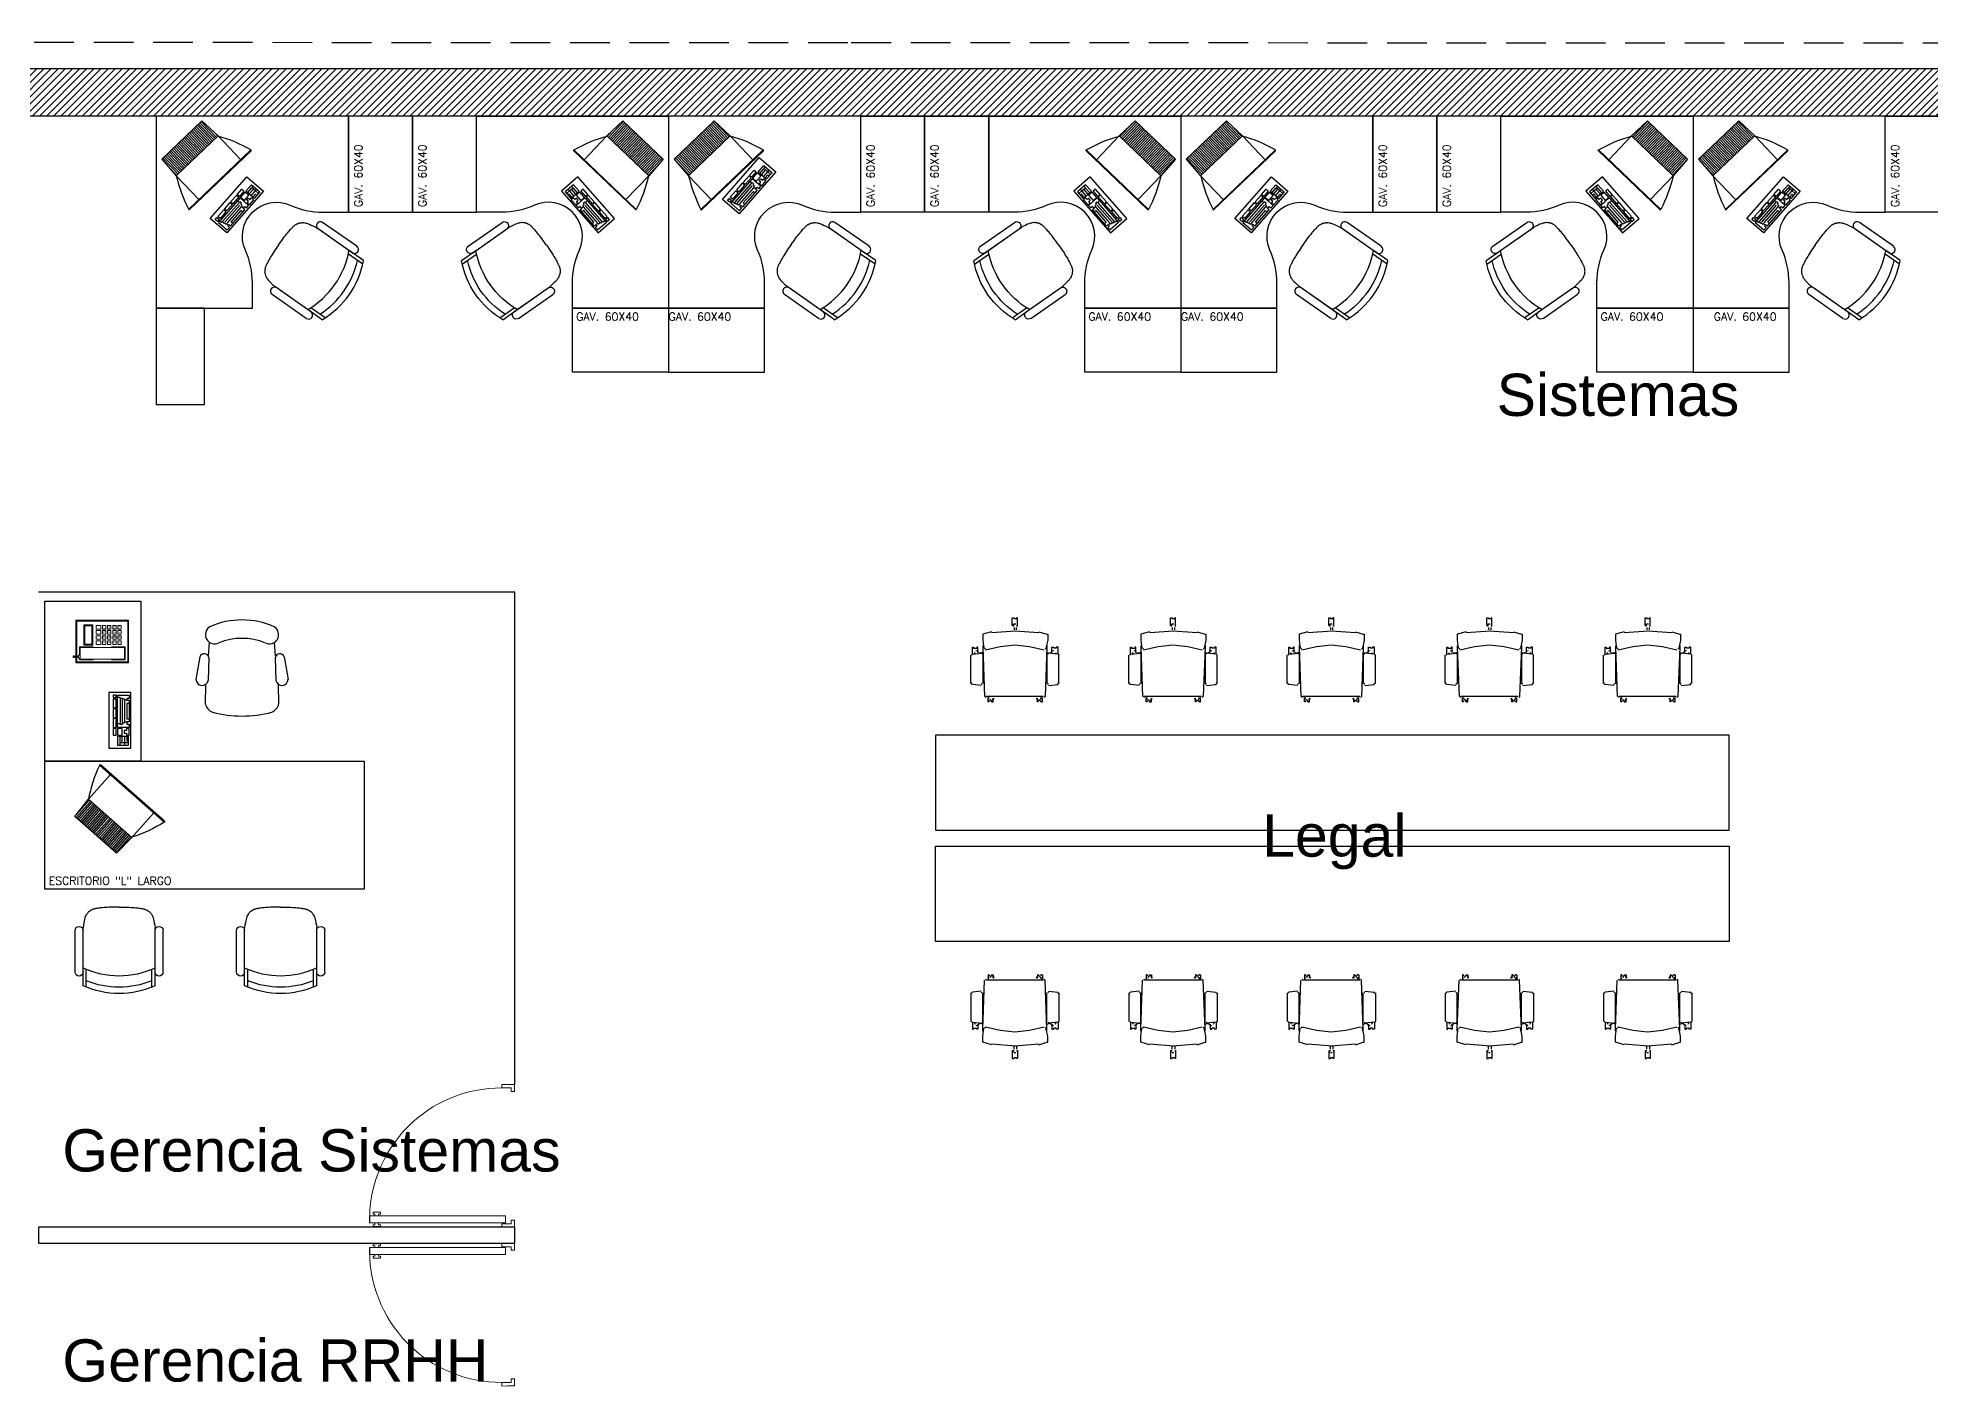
# Model space of a CAD drawing. Header units: millimetres. Extents: x -101 to 3415, y -52 to 1366.
# Drawn here: x 13.01 to 24.93, y 121.72 to 130.2 of the extents above; entities that cross this region are included whole.
import ezdxf

# ---------------------------------------------------------------- set-up
doc = ezdxf.new("R2010")
doc.units = ezdxf.units.MM
doc.linetypes.add('XR LINDERO N$0$A-100a LALA IRAPUATO nave equipo$0$HIDDEN', pattern=[0.375, 0.25, -0.125])
for name, color, linetype in [('00_ARQ', 8, 'Continuous'), ('ARQ', 8, 'Continuous'), ('ARQ_MOBILIARIO', 8, 'Continuous')]:
    doc.layers.add(name, color=color, linetype=linetype)
doc.styles.add('ROMANS', font='romans.shx')
doc.styles.add('TÍTULO', font='arial.ttf', dxfattribs={"height": 0.19})

# ---------------------------------------------------------------- blocks, each defined once
blk = doc.blocks.new('A$C435F5787')
at = {"linetype": 'ByBlock'}
for p, q in [((0, 0), (0, 0.483)), ((0, 0.483), (0.19, 0.483)), ((0.038, 0.371), (0.063, 0.371)), ((0.038, 0.311), (0.038, 0.371)), ((0.063, 0.371), (0.063, 0.311)), ((0.076, 0.381), (0.076, 0.457)), ((0.076, 0.457), (0.171, 0.457)), ((0.171, 0.381), (0.076, 0.381)), ((0.076, 0.311), (0.076, 0.371)), ((0.076, 0.371), (0.117, 0.371)), ((0.095, 0.438), (0.095, 0.454)), ((0.137, 0.438), (0.095, 0.438)), ((0.095, 0.381), (0.095, 0.435)), ((0.114, 0.384), (0.114, 0.435)), ((0.117, 0.371), (0.117, 0.311)), ((0.133, 0.33), (0.133, 0.352)), ((0.133, 0.352), (0.152, 0.352)), ((0.152, 0.33), (0.133, 0.33)), ((0.137, 0.438), (0.137, 0.454)), ((0.171, 0.438), (0.137, 0.438)), ((0.137, 0.381), (0.137, 0.435)), ((0.152, 0.352), (0.152, 0.371)), ((0.152, 0.371), (0.175, 0.371)), ((0.152, 0.311), (0.152, 0.33)), ((0.156, 0.384), (0.156, 0.419)), ((0.156, 0.419), (0.171, 0.419)), ((0.171, 0.457), (0.171, 0.381)), ((0.175, 0.371), (0.175, 0.311)), ((0.19, 0.483), (0.19, 0)), ((0.063, 0.311), (0.038, 0.311)), ((0.038, 0.305), (0.063, 0.305)), ((0.038, 0.225), (0.038, 0.305)), ((0.063, 0.225), (0.038, 0.225)), ((0.038, 0.143), (0.038, 0.219)), ((0.038, 0.219), (0.063, 0.219)), ((0.063, 0.305), (0.063, 0.225)), ((0.063, 0.219), (0.063, 0.143)), ((0.117, 0.311), (0.076, 0.311)), ((0.076, 0.305), (0.076, 0.022)), ((0.175, 0.305), (0.076, 0.305)), ((0.098, 0.273), (0.079, 0.273)), ((0.117, 0.279), (0.098, 0.279)), ((0.098, 0.279), (0.098, 0.273)), ((0.098, 0.051), (0.098, 0.267)), ((0.117, 0.267), (0.117, 0.279)), ((0.133, 0.267), (0.117, 0.267)), ((0.117, 0.06), (0.117, 0.257)), ((0.133, 0.257), (0.133, 0.267)), ((0.152, 0.257), (0.133, 0.257)), ((0.137, 0.07), (0.137, 0.254)), ((0.175, 0.311), (0.152, 0.311)), ((0.156, 0.254), (0.156, 0.276)), ((0.156, 0.276), (0.175, 0.276)), ((0.175, 0.254), (0.156, 0.254)), ((0.156, 0.095), (0.156, 0.229)), ((0.156, 0.229), (0.175, 0.229)), ((0.175, 0.276), (0.175, 0.305)), ((0.175, 0.067), (0.175, 0.254)), ((0.063, 0.143), (0.038, 0.143)), ((0.038, 0.133), (0.063, 0.133)), ((0.038, 0.057), (0.038, 0.133)), ((0.063, 0.057), (0.038, 0.057)), ((0.038, 0.044), (0.063, 0.044)), ((0.038, 0.022), (0.038, 0.044)), ((0.063, 0.022), (0.038, 0.022)), ((0.063, 0.133), (0.063, 0.057)), ((0.063, 0.044), (0.063, 0.022)), ((0.076, 0.022), (0.175, 0.022)), ((0.079, 0.041), (0.095, 0.041)), ((0.095, 0.041), (0.095, 0.048)), ((0.095, 0.048), (0.117, 0.048)), ((0.117, 0.048), (0.117, 0.054)), ((0.117, 0.054), (0.137, 0.054)), ((0.137, 0.054), (0.137, 0.063)), ((0.137, 0.063), (0.156, 0.063)), ((0.175, 0.095), (0.156, 0.095)), ((0.156, 0.051), (0.156, 0.067)), ((0.156, 0.067), (0.175, 0.067)), ((0.175, 0.051), (0.156, 0.051)), ((0.175, 0.022), (0.175, 0.051)), ((0.19, 0), (0, 0))]:
    blk.add_line(p, q, dxfattribs=at)
blk = doc.blocks.new('m-tv pla')
h = blk.add_hatch()
h.set_pattern_fill('ANSI31', color=256, scale=0.005, angle=45, style=0)
h.set_pattern_definition([(90, (-254.158094, -242.753814), (-0.015875, 2e-18), [])])
h.paths.add_polyline_path([(0.24, -0.474), (0.25, -0.284), (-0.25, -0.284), (-0.24, -0.474)])
for p, q in [((0.373, 0), (-0.373, 0)), ((-0.368, 0.006), (0.368, 0.006)), ((-0.25, -0.284), (-0.25, 0)), ((0.25, -0.284), (0.25, 0)), ((-0.24, -0.474), (-0.25, -0.284)), ((-0.25, -0.284), (0.25, -0.284)), ((0.24, -0.474), (0.25, -0.284)), ((-0.24, -0.474), (0.24, -0.474))]:
    blk.add_line(p, q)
for centre, radius, start, end in [((-0.368, 0.001), 0.005, 90, 196.7752), ((0.898, 0.383), 1.327, 196.7752, 210.1505), ((-0.898, 0.383), 1.327, 329.8495, 343.2248), ((0.368, 0.001), 0.005, 343.2248, 90)]:
    blk.add_arc(centre, radius, start, end)
blk = doc.blocks.new('A$C369842D8')
for p, q in [((0.05, 0.491), (0.05, 0.381)), ((0.07, 0.5), (0.07, 0.39)), ((0.48, 0.5), (0.48, 0.39)), ((0.5, 0.491), (0.5, 0.381)), ((0, 0.405), (0, 0.145)), ((0.05, 0.405), (0.05, 0.145)), ((0.05, 0.38), (0.05, 0.13)), ((0.5, 0.405), (0.5, 0.145)), ((0.5, 0.38), (0.5, 0.13)), ((0.55, 0.405), (0.55, 0.145))]:
    blk.add_line(p, q)
for points in [[(0.275, 0), (0.262, 0), (0.249, 0), (0.236, 0.001), (0.224, 0.001), (0.212, 0.001), (0.201, 0.002), (0.19, 0.003), (0.181, 0.003), (0.172, 0.004), (0.164, 0.005), (0.157, 0.005), (0.15, 0.006), (0.145, 0.007), (0.139, 0.008), (0.134, 0.009), (0.13, 0.009), (0.126, 0.01), (0.122, 0.011), (0.118, 0.012), (0.114, 0.013), (0.111, 0.014), (0.108, 0.015), (0.105, 0.017), (0.102, 0.018), (0.1, 0.019), (0.097, 0.021), (0.095, 0.022), (0.093, 0.024), (0.091, 0.025), (0.089, 0.027), (0.087, 0.028), (0.085, 0.03), (0.083, 0.032), (0.081, 0.034), (0.079, 0.036), (0.077, 0.039), (0.075, 0.041), (0.073, 0.044), (0.071, 0.048), (0.068, 0.051), (0.066, 0.056), (0.064, 0.061), (0.062, 0.067), (0.059, 0.075), (0.057, 0.085), (0.055, 0.097), (0.052, 0.112), (0.05, 0.13)], [(0.275, 0), (0.288, 0), (0.301, 0), (0.314, 0.001), (0.326, 0.001), (0.338, 0.001), (0.349, 0.002), (0.36, 0.003), (0.369, 0.003), (0.378, 0.004), (0.386, 0.005), (0.393, 0.005), (0.4, 0.006), (0.405, 0.007), (0.411, 0.008), (0.416, 0.009), (0.42, 0.009), (0.424, 0.01), (0.428, 0.011), (0.432, 0.012), (0.436, 0.013), (0.439, 0.014), (0.442, 0.015), (0.445, 0.017), (0.448, 0.018), (0.45, 0.019), (0.453, 0.021), (0.455, 0.022), (0.457, 0.024), (0.459, 0.025), (0.461, 0.027), (0.463, 0.028), (0.465, 0.03), (0.467, 0.032), (0.469, 0.034), (0.471, 0.036), (0.473, 0.039), (0.475, 0.041), (0.477, 0.044), (0.479, 0.048), (0.482, 0.051), (0.484, 0.056), (0.486, 0.061), (0.488, 0.067), (0.491, 0.075), (0.493, 0.085), (0.495, 0.097), (0.498, 0.112), (0.5, 0.13)]]:
    blk.add_lwpolyline(points)
for centre, radius, start, end in [((0.275, 0), 0.54, 65.3885, 114.6115), ((0.275, -0.04), 0.54, 67.7008, 112.2992), ((0.025, 0.405), 0.025, 0, 180), ((0.275, -0.11), 0.54, 65.3885, 114.6115), ((0.525, 0.405), 0.025, 0, 180), ((0.025, 0.145), 0.025, 180, 0), ((0.525, 0.145), 0.025, 180, 0)]:
    blk.add_arc(centre, radius, start, end)
blk = doc.blocks.new('XR N1-N2$0$030 puerta 013-h')
at = {"linetype": 'Continuous', "lineweight": 0}
for p, q in [((3.994, 17.305), (3.994, 17.255)), ((4.007, 17.305), (3.994, 17.305)), ((3.994, 17.255), (4.007, 17.255)), ((4.007, 17.305), (4.007, 17.293)), ((4.007, 17.293), (4.019, 17.293)), ((4.007, 17.255), (4.007, 17.268)), ((4.007, 17.268), (4.019, 17.268)), ((4.019, 17.33), (4.069, 17.33)), ((4.019, 16.38), (4.019, 17.33)), ((4.069, 17.33), (4.069, 16.38)), ((4.081, 17.293), (4.069, 17.293)), ((4.081, 17.268), (4.069, 17.268)), ((4.081, 17.305), (4.094, 17.305)), ((4.081, 17.305), (4.081, 17.293)), ((4.081, 17.255), (4.081, 17.268)), ((4.094, 17.255), (4.081, 17.255)), ((4.094, 17.305), (4.094, 17.255)), ((3.099, 16.365), (3.099, 16.405)), ((3.099, 16.405), (3.124, 16.405)), ((3.099, 16.315), (3.099, 16.365)), ((3.149, 16.315), (3.099, 16.315)), ((3.124, 16.405), (3.124, 16.34)), ((3.124, 16.34), (3.149, 16.34)), ((3.149, 16.34), (3.149, 16.315)), ((4.069, 16.38), (4.019, 16.38)), ((4.049, 16.34), (4.049, 16.315)), ((4.074, 16.34), (4.049, 16.34)), ((4.049, 16.315), (4.099, 16.315)), ((4.099, 16.405), (4.074, 16.405)), ((4.074, 16.405), (4.074, 16.34)), ((4.099, 16.405), (4.099, 16.315))]:
    blk.add_line(p, q, dxfattribs=at)
blk.add_arc((4.044, 16.41), 0.92, 88.4391, 180.3278, dxfattribs=at)
blk = doc.blocks.new('*U302')
at = {"layer": 'ARQ'}
for p, q in [((-0.035, 0.267), (-0.079, 0.267)), ((-0.079, 0.267), (-0.079, 0.261)), ((-0.035, 0.267), (-0.079, 0.267)), ((-0.079, 0.267), (-0.079, 0.261)), ((-0.079, 0.261), (-0.073, 0.261)), ((-0.079, 0.261), (-0.073, 0.261)), ((-0.079, 0.234), (-0.079, 0.24)), ((-0.079, 0.24), (-0.073, 0.24)), ((-0.079, 0.234), (-0.079, 0.24)), ((-0.079, 0.24), (-0.073, 0.24)), ((-0.073, 0.261), (-0.073, 0.24)), ((-0.073, 0.261), (-0.073, 0.24)), ((-0.052, 0.229), (-0.057, 0.245)), ((-0.052, 0.229), (-0.057, 0.245)), ((-0.035, 0.256), (-0.046, 0.25)), ((-0.035, 0.256), (-0.046, 0.25)), ((-0.035, 0.267), (-0.041, 0.207)), ((-0.035, 0.267), (-0.041, 0.207)), ((-0.03, 0.272), (-0.035, 0.267)), ((-0.03, 0.272), (-0.035, 0.267)), ((0.15, 0.278), (-0.03, 0.278)), ((0.15, 0.278), (-0.03, 0.278)), ((0.155, 0.267), (0.144, 0.278)), ((0.155, 0.267), (0.144, 0.278)), ((0.161, 0.212), (0.155, 0.267)), ((0.161, 0.212), (0.155, 0.267)), ((-0.171, 0.147), (-0.183, -0.006)), ((-0.171, 0.147), (-0.183, -0.006)), ((-0.177, 0.147), (-0.161, 0.202)), ((-0.177, 0.147), (-0.161, 0.202)), ((-0.161, 0.202), (-0.123, 0.202)), ((-0.161, 0.202), (-0.123, 0.202)), ((-0.123, 0.202), (-0.073, 0.196)), ((-0.123, 0.202), (-0.073, 0.196)), ((-0.09, 0.202), (-0.079, 0.202)), ((-0.09, 0.202), (-0.079, 0.202)), ((-0.063, 0.185), (-0.084, 0.093)), ((-0.063, 0.185), (-0.084, 0.093)), ((-0.046, 0.234), (-0.079, 0.234)), ((-0.046, 0.234), (-0.079, 0.234)), ((-0.079, 0.202), (0.231, 0.191)), ((-0.079, 0.202), (0.231, 0.191)), ((-0.068, 0.185), (-0.073, 0.191)), ((-0.068, 0.185), (-0.073, 0.191)), ((-0.046, 0.229), (-0.041, 0.218)), ((-0.046, 0.229), (-0.041, 0.218)), ((-0.046, 0.202), (-0.041, 0.218)), ((-0.046, 0.202), (-0.041, 0.218)), ((-0.041, 0.207), (-0.035, 0.202)), ((-0.041, 0.207), (-0.035, 0.202)), ((-0.035, 0.202), (0.15, 0.202)), ((-0.035, 0.202), (0.15, 0.202)), ((0.014, 0.196), (0.014, 0.202)), ((0.014, 0.196), (0.014, 0.202)), ((0.15, 0.207), (0.155, 0.212)), ((0.15, 0.207), (0.155, 0.212)), ((0.237, 0.18), (0.231, 0.185)), ((0.237, 0.18), (0.231, 0.185)), ((0.231, -0.18), (0.231, 0.18)), ((0.231, -0.18), (0.231, 0.18)), ((0.237, 0.163), (0.248, 0.169)), ((0.264, 0.169), (0.237, 0.169)), ((0.237, 0.163), (0.248, 0.169)), ((0.264, 0.169), (0.237, 0.169)), ((0.259, 0.142), (0.242, 0.131)), ((0.259, 0.142), (0.242, 0.131)), ((0.242, 0.136), (0.248, 0.136)), ((0.264, 0.136), (0.242, 0.136)), ((0.242, 0.136), (0.248, 0.136)), ((0.264, 0.136), (0.242, 0.136)), ((0.259, 0.147), (0.248, 0.158)), ((0.259, 0.147), (0.248, 0.158)), ((0.259, 0.163), (0.259, 0.158)), ((0.264, 0.163), (0.259, 0.163)), ((0.259, 0.163), (0.259, 0.158)), ((0.264, 0.163), (0.259, 0.163)), ((0.259, 0.152), (0.259, 0.147)), ((0.259, 0.152), (0.259, 0.147)), ((0.264, 0.147), (0.259, 0.147)), ((0.264, 0.147), (0.259, 0.147)), ((0.264, 0.163), (0.264, 0.169)), ((0.264, 0.163), (0.264, 0.169)), ((0.264, 0.147), (0.264, 0.136)), ((0.264, 0.147), (0.264, 0.136)), ((-0.259, 0.016), (-0.264, 0.016)), ((-0.264, 0.016), (-0.264, 0.005)), ((-0.259, 0.016), (-0.264, 0.016)), ((-0.264, 0.016), (-0.264, 0.005)), ((-0.264, 0.005), (-0.259, 0.005)), ((-0.264, 0.005), (-0.259, 0.005)), ((-0.215, 0.016), (-0.259, 0.016)), ((-0.215, 0.016), (-0.259, 0.016)), ((-0.259, -0.011), (-0.259, 0.005)), ((-0.259, -0.011), (-0.259, 0.005)), ((-0.226, 0.011), (-0.21, 0.011)), ((-0.226, 0.011), (-0.21, 0.011)), ((-0.226, 0.005), (-0.226, -0.006)), ((-0.226, 0.005), (-0.226, -0.006)), ((-0.215, 0.005), (-0.215, 0.016)), ((-0.215, 0.005), (-0.215, 0.016)), ((-0.204, 0.005), (-0.188, 0.005)), ((-0.204, 0.005), (-0.188, 0.005)), ((-0.084, 0.093), (-0.095, 0)), ((-0.084, 0.093), (-0.095, 0)), ((-0.264, -0.016), (-0.264, -0.011)), ((-0.264, -0.011), (-0.259, -0.011)), ((-0.264, -0.016), (-0.264, -0.011)), ((-0.264, -0.011), (-0.259, -0.011)), ((-0.259, -0.016), (-0.264, -0.016)), ((-0.259, -0.016), (-0.264, -0.016)), ((-0.215, -0.016), (-0.259, -0.016)), ((-0.215, -0.016), (-0.259, -0.016)), ((-0.21, -0.016), (-0.226, -0.016)), ((-0.21, -0.016), (-0.226, -0.016)), ((-0.215, -0.011), (-0.215, -0.016)), ((-0.215, -0.011), (-0.215, -0.016)), ((-0.188, -0.011), (-0.204, -0.011)), ((-0.188, -0.011), (-0.204, -0.011)), ((-0.183, 0), (-0.171, -0.152)), ((-0.183, 0), (-0.171, -0.152)), ((-0.095, 0), (-0.084, -0.093)), ((-0.095, 0), (-0.084, -0.093)), ((-0.084, -0.093), (-0.063, -0.185)), ((-0.084, -0.093), (-0.063, -0.185)), ((-0.177, -0.152), (-0.161, -0.202)), ((-0.177, -0.152), (-0.161, -0.202)), ((-0.161, -0.202), (-0.161, -0.207)), ((-0.161, -0.202), (-0.161, -0.207)), ((-0.161, -0.207), (-0.123, -0.207)), ((-0.161, -0.207), (-0.123, -0.207)), ((-0.123, -0.207), (-0.073, -0.196)), ((-0.123, -0.207), (-0.073, -0.196)), ((-0.09, -0.202), (-0.079, -0.202)), ((-0.09, -0.202), (-0.079, -0.202)), ((-0.079, -0.202), (0.231, -0.191)), ((-0.079, -0.202), (0.231, -0.191)), ((-0.046, -0.234), (-0.079, -0.234)), ((-0.079, -0.234), (-0.079, -0.24)), ((-0.046, -0.234), (-0.079, -0.234)), ((-0.079, -0.234), (-0.079, -0.24)), ((-0.073, -0.196), (-0.068, -0.191)), ((-0.073, -0.196), (-0.068, -0.191)), ((-0.057, -0.245), (-0.052, -0.229)), ((-0.057, -0.245), (-0.052, -0.229)), ((-0.046, -0.202), (-0.041, -0.223)), ((-0.046, -0.202), (-0.041, -0.223)), ((-0.046, -0.229), (-0.041, -0.218)), ((-0.046, -0.229), (-0.041, -0.218)), ((-0.035, -0.207), (-0.041, -0.212)), ((-0.035, -0.207), (-0.041, -0.212)), ((-0.035, -0.272), (-0.041, -0.212)), ((-0.035, -0.272), (-0.041, -0.212)), ((-0.035, -0.202), (0.15, -0.202)), ((-0.035, -0.202), (0.15, -0.202)), ((0.014, -0.202), (0.019, -0.202)), ((0.014, -0.202), (0.019, -0.202)), ((0.155, -0.212), (0.15, -0.207)), ((0.155, -0.212), (0.15, -0.207)), ((0.161, -0.212), (0.155, -0.272)), ((0.161, -0.212), (0.155, -0.272)), ((0.231, -0.191), (0.237, -0.185)), ((0.231, -0.191), (0.237, -0.185)), ((0.248, -0.169), (0.237, -0.163)), ((0.248, -0.169), (0.237, -0.163)), ((0.264, -0.174), (0.237, -0.174)), ((0.264, -0.174), (0.237, -0.174)), ((0.242, -0.136), (0.248, -0.136)), ((0.242, -0.136), (0.259, -0.147)), ((0.242, -0.136), (0.248, -0.136)), ((0.242, -0.136), (0.259, -0.147)), ((0.264, -0.142), (0.242, -0.142)), ((0.264, -0.142), (0.242, -0.142)), ((0.248, -0.163), (0.259, -0.152)), ((0.248, -0.163), (0.259, -0.152)), ((0.259, -0.152), (0.259, -0.147)), ((0.264, -0.147), (0.259, -0.147)), ((0.259, -0.152), (0.259, -0.147)), ((0.264, -0.147), (0.259, -0.147)), ((0.259, -0.163), (0.264, -0.163)), ((0.264, -0.163), (0.259, -0.163)), ((0.259, -0.163), (0.264, -0.163)), ((0.264, -0.163), (0.259, -0.163)), ((0.264, -0.147), (0.264, -0.142)), ((0.264, -0.147), (0.264, -0.142)), ((0.264, -0.169), (0.264, -0.163)), ((0.264, -0.169), (0.264, -0.163)), ((0.264, -0.169), (0.264, -0.174)), ((0.264, -0.169), (0.264, -0.174)), ((-0.079, -0.24), (-0.079, -0.245)), ((-0.079, -0.24), (-0.079, -0.245)), ((-0.079, -0.245), (-0.073, -0.245)), ((-0.079, -0.245), (-0.073, -0.245)), ((-0.079, -0.267), (-0.079, -0.261)), ((-0.079, -0.261), (-0.073, -0.261)), ((-0.079, -0.267), (-0.079, -0.261)), ((-0.079, -0.261), (-0.073, -0.261)), ((-0.079, -0.272), (-0.079, -0.267)), ((-0.079, -0.272), (-0.079, -0.267)), ((-0.035, -0.272), (-0.079, -0.272)), ((-0.035, -0.272), (-0.079, -0.272)), ((-0.073, -0.261), (-0.073, -0.245)), ((-0.073, -0.261), (-0.073, -0.245)), ((-0.046, -0.256), (-0.035, -0.261)), ((-0.046, -0.256), (-0.035, -0.261)), ((-0.035, -0.272), (-0.03, -0.278)), ((-0.035, -0.272), (-0.03, -0.278)), ((0.15, -0.278), (-0.03, -0.278)), ((0.15, -0.278), (-0.03, -0.278)), ((0.144, -0.278), (0.155, -0.267)), ((0.144, -0.278), (0.155, -0.267))]:
    blk.add_line(p, q, dxfattribs=at)
blk = doc.blocks.new('*U301')
at = {"layer": 'ARQ_MOBILIARIO', "color": 0, "linetype": 'ByBlock', "lineweight": -2, "transparency": 16777216}
for p in [(0, 0), (0, -0.996), (0, -1.993), (0, -2.989), (0, -3.986)]:
    blk.add_blockref('*U302', p, dxfattribs=at)
blk = doc.blocks.new('*U300')
at = {"layer": 'ARQ'}
for p, q in [((-0.035, 0.267), (-0.079, 0.267)), ((-0.079, 0.267), (-0.079, 0.261)), ((-0.035, 0.267), (-0.079, 0.267)), ((-0.079, 0.267), (-0.079, 0.261)), ((-0.079, 0.261), (-0.073, 0.261)), ((-0.079, 0.261), (-0.073, 0.261)), ((-0.079, 0.234), (-0.079, 0.24)), ((-0.079, 0.24), (-0.073, 0.24)), ((-0.079, 0.234), (-0.079, 0.24)), ((-0.079, 0.24), (-0.073, 0.24)), ((-0.073, 0.261), (-0.073, 0.24)), ((-0.073, 0.261), (-0.073, 0.24)), ((-0.052, 0.229), (-0.057, 0.245)), ((-0.052, 0.229), (-0.057, 0.245)), ((-0.035, 0.256), (-0.046, 0.25)), ((-0.035, 0.256), (-0.046, 0.25)), ((-0.035, 0.267), (-0.041, 0.207)), ((-0.035, 0.267), (-0.041, 0.207)), ((-0.03, 0.272), (-0.035, 0.267)), ((-0.03, 0.272), (-0.035, 0.267)), ((0.15, 0.278), (-0.03, 0.278)), ((0.15, 0.278), (-0.03, 0.278)), ((0.155, 0.267), (0.144, 0.278)), ((0.155, 0.267), (0.144, 0.278)), ((0.161, 0.212), (0.155, 0.267)), ((0.161, 0.212), (0.155, 0.267)), ((-0.171, 0.147), (-0.183, -0.006)), ((-0.171, 0.147), (-0.183, -0.006)), ((-0.177, 0.147), (-0.161, 0.202)), ((-0.177, 0.147), (-0.161, 0.202)), ((-0.161, 0.202), (-0.123, 0.202)), ((-0.161, 0.202), (-0.123, 0.202)), ((-0.123, 0.202), (-0.073, 0.196)), ((-0.123, 0.202), (-0.073, 0.196)), ((-0.09, 0.202), (-0.079, 0.202)), ((-0.09, 0.202), (-0.079, 0.202)), ((-0.063, 0.185), (-0.084, 0.093)), ((-0.063, 0.185), (-0.084, 0.093)), ((-0.046, 0.234), (-0.079, 0.234)), ((-0.046, 0.234), (-0.079, 0.234)), ((-0.079, 0.202), (0.231, 0.191)), ((-0.079, 0.202), (0.231, 0.191)), ((-0.068, 0.185), (-0.073, 0.191)), ((-0.068, 0.185), (-0.073, 0.191)), ((-0.046, 0.229), (-0.041, 0.218)), ((-0.046, 0.229), (-0.041, 0.218)), ((-0.046, 0.202), (-0.041, 0.218)), ((-0.046, 0.202), (-0.041, 0.218)), ((-0.041, 0.207), (-0.035, 0.202)), ((-0.041, 0.207), (-0.035, 0.202)), ((-0.035, 0.202), (0.15, 0.202)), ((-0.035, 0.202), (0.15, 0.202)), ((0.014, 0.196), (0.014, 0.202)), ((0.014, 0.196), (0.014, 0.202)), ((0.15, 0.207), (0.155, 0.212)), ((0.15, 0.207), (0.155, 0.212)), ((0.237, 0.18), (0.231, 0.185)), ((0.237, 0.18), (0.231, 0.185)), ((0.231, -0.18), (0.231, 0.18)), ((0.231, -0.18), (0.231, 0.18)), ((0.237, 0.163), (0.248, 0.169)), ((0.264, 0.169), (0.237, 0.169)), ((0.237, 0.163), (0.248, 0.169)), ((0.264, 0.169), (0.237, 0.169)), ((0.259, 0.142), (0.242, 0.131)), ((0.259, 0.142), (0.242, 0.131)), ((0.242, 0.136), (0.248, 0.136)), ((0.264, 0.136), (0.242, 0.136)), ((0.242, 0.136), (0.248, 0.136)), ((0.264, 0.136), (0.242, 0.136)), ((0.259, 0.147), (0.248, 0.158)), ((0.259, 0.147), (0.248, 0.158)), ((0.259, 0.163), (0.259, 0.158)), ((0.264, 0.163), (0.259, 0.163)), ((0.259, 0.163), (0.259, 0.158)), ((0.264, 0.163), (0.259, 0.163)), ((0.259, 0.152), (0.259, 0.147)), ((0.259, 0.152), (0.259, 0.147)), ((0.264, 0.147), (0.259, 0.147)), ((0.264, 0.147), (0.259, 0.147)), ((0.264, 0.163), (0.264, 0.169)), ((0.264, 0.163), (0.264, 0.169)), ((0.264, 0.147), (0.264, 0.136)), ((0.264, 0.147), (0.264, 0.136)), ((-0.259, 0.016), (-0.264, 0.016)), ((-0.264, 0.016), (-0.264, 0.005)), ((-0.259, 0.016), (-0.264, 0.016)), ((-0.264, 0.016), (-0.264, 0.005)), ((-0.264, 0.005), (-0.259, 0.005)), ((-0.264, 0.005), (-0.259, 0.005)), ((-0.215, 0.016), (-0.259, 0.016)), ((-0.215, 0.016), (-0.259, 0.016)), ((-0.259, -0.011), (-0.259, 0.005)), ((-0.259, -0.011), (-0.259, 0.005)), ((-0.226, 0.011), (-0.21, 0.011)), ((-0.226, 0.011), (-0.21, 0.011)), ((-0.226, 0.005), (-0.226, -0.006)), ((-0.226, 0.005), (-0.226, -0.006)), ((-0.215, 0.005), (-0.215, 0.016)), ((-0.215, 0.005), (-0.215, 0.016)), ((-0.204, 0.005), (-0.188, 0.005)), ((-0.204, 0.005), (-0.188, 0.005)), ((-0.084, 0.093), (-0.095, 0)), ((-0.084, 0.093), (-0.095, 0)), ((-0.264, -0.016), (-0.264, -0.011)), ((-0.264, -0.011), (-0.259, -0.011)), ((-0.264, -0.016), (-0.264, -0.011)), ((-0.264, -0.011), (-0.259, -0.011)), ((-0.259, -0.016), (-0.264, -0.016)), ((-0.259, -0.016), (-0.264, -0.016)), ((-0.215, -0.016), (-0.259, -0.016)), ((-0.215, -0.016), (-0.259, -0.016)), ((-0.21, -0.016), (-0.226, -0.016)), ((-0.21, -0.016), (-0.226, -0.016)), ((-0.215, -0.011), (-0.215, -0.016)), ((-0.215, -0.011), (-0.215, -0.016)), ((-0.188, -0.011), (-0.204, -0.011)), ((-0.188, -0.011), (-0.204, -0.011)), ((-0.183, 0), (-0.171, -0.152)), ((-0.183, 0), (-0.171, -0.152)), ((-0.095, 0), (-0.084, -0.093)), ((-0.095, 0), (-0.084, -0.093)), ((-0.084, -0.093), (-0.063, -0.185)), ((-0.084, -0.093), (-0.063, -0.185)), ((-0.177, -0.152), (-0.161, -0.202)), ((-0.177, -0.152), (-0.161, -0.202)), ((-0.161, -0.202), (-0.161, -0.207)), ((-0.161, -0.202), (-0.161, -0.207)), ((-0.161, -0.207), (-0.123, -0.207)), ((-0.161, -0.207), (-0.123, -0.207)), ((-0.123, -0.207), (-0.073, -0.196)), ((-0.123, -0.207), (-0.073, -0.196)), ((-0.09, -0.202), (-0.079, -0.202)), ((-0.09, -0.202), (-0.079, -0.202)), ((-0.079, -0.202), (0.231, -0.191)), ((-0.079, -0.202), (0.231, -0.191)), ((-0.046, -0.234), (-0.079, -0.234)), ((-0.079, -0.234), (-0.079, -0.24)), ((-0.046, -0.234), (-0.079, -0.234)), ((-0.079, -0.234), (-0.079, -0.24)), ((-0.073, -0.196), (-0.068, -0.191)), ((-0.073, -0.196), (-0.068, -0.191)), ((-0.057, -0.245), (-0.052, -0.229)), ((-0.057, -0.245), (-0.052, -0.229)), ((-0.046, -0.202), (-0.041, -0.223)), ((-0.046, -0.202), (-0.041, -0.223)), ((-0.046, -0.229), (-0.041, -0.218)), ((-0.046, -0.229), (-0.041, -0.218)), ((-0.035, -0.207), (-0.041, -0.212)), ((-0.035, -0.207), (-0.041, -0.212)), ((-0.035, -0.272), (-0.041, -0.212)), ((-0.035, -0.272), (-0.041, -0.212)), ((-0.035, -0.202), (0.15, -0.202)), ((-0.035, -0.202), (0.15, -0.202)), ((0.014, -0.202), (0.019, -0.202)), ((0.014, -0.202), (0.019, -0.202)), ((0.155, -0.212), (0.15, -0.207)), ((0.155, -0.212), (0.15, -0.207)), ((0.161, -0.212), (0.155, -0.272)), ((0.161, -0.212), (0.155, -0.272)), ((0.231, -0.191), (0.237, -0.185)), ((0.231, -0.191), (0.237, -0.185)), ((0.248, -0.169), (0.237, -0.163)), ((0.248, -0.169), (0.237, -0.163)), ((0.264, -0.174), (0.237, -0.174)), ((0.264, -0.174), (0.237, -0.174)), ((0.242, -0.136), (0.248, -0.136)), ((0.242, -0.136), (0.259, -0.147)), ((0.242, -0.136), (0.248, -0.136)), ((0.242, -0.136), (0.259, -0.147)), ((0.264, -0.142), (0.242, -0.142)), ((0.264, -0.142), (0.242, -0.142)), ((0.248, -0.163), (0.259, -0.152)), ((0.248, -0.163), (0.259, -0.152)), ((0.259, -0.152), (0.259, -0.147)), ((0.264, -0.147), (0.259, -0.147)), ((0.259, -0.152), (0.259, -0.147)), ((0.264, -0.147), (0.259, -0.147)), ((0.259, -0.163), (0.264, -0.163)), ((0.264, -0.163), (0.259, -0.163)), ((0.259, -0.163), (0.264, -0.163)), ((0.264, -0.163), (0.259, -0.163)), ((0.264, -0.147), (0.264, -0.142)), ((0.264, -0.147), (0.264, -0.142)), ((0.264, -0.169), (0.264, -0.163)), ((0.264, -0.169), (0.264, -0.163)), ((0.264, -0.169), (0.264, -0.174)), ((0.264, -0.169), (0.264, -0.174)), ((-0.079, -0.24), (-0.079, -0.245)), ((-0.079, -0.24), (-0.079, -0.245)), ((-0.079, -0.245), (-0.073, -0.245)), ((-0.079, -0.245), (-0.073, -0.245)), ((-0.079, -0.267), (-0.079, -0.261)), ((-0.079, -0.261), (-0.073, -0.261)), ((-0.079, -0.267), (-0.079, -0.261)), ((-0.079, -0.261), (-0.073, -0.261)), ((-0.079, -0.272), (-0.079, -0.267)), ((-0.079, -0.272), (-0.079, -0.267)), ((-0.035, -0.272), (-0.079, -0.272)), ((-0.035, -0.272), (-0.079, -0.272)), ((-0.073, -0.261), (-0.073, -0.245)), ((-0.073, -0.261), (-0.073, -0.245)), ((-0.046, -0.256), (-0.035, -0.261)), ((-0.046, -0.256), (-0.035, -0.261)), ((-0.035, -0.272), (-0.03, -0.278)), ((-0.035, -0.272), (-0.03, -0.278)), ((0.15, -0.278), (-0.03, -0.278)), ((0.15, -0.278), (-0.03, -0.278)), ((0.144, -0.278), (0.155, -0.267)), ((0.144, -0.278), (0.155, -0.267))]:
    blk.add_line(p, q, dxfattribs=at)
blk = doc.blocks.new('*U299')
at = {"layer": 'ARQ_MOBILIARIO', "color": 0, "linetype": 'ByBlock', "lineweight": -2, "transparency": 16777216}
for p in [(0, 0), (0, -0.996), (0, -1.993), (0, -2.989), (0, -3.986)]:
    blk.add_blockref('*U300', p, dxfattribs=at)
blk = doc.blocks.new('silla3')
for p, q in [((-0.263, -0.23), (-0.288, -0.371)), ((-0.207, -0.235), (-0.211, -0.378)), ((-0.21, -0.224), (-0.203, -0.14)), ((0.21, -0.224), (0.203, -0.14)), ((0.207, -0.235), (0.211, -0.378)), ((0.263, -0.23), (0.288, -0.371)), ((-0.229, -0.523), (-0.227, -0.406)), ((0.229, -0.523), (0.227, -0.406))]:
    blk.add_line(p, q)
at = {"extrusion": (0, 0, -1)}
for centre, major_axis, start_param, end_param in [((0, -0.544), (0, 0.544), 5.886316, 6.680055), ((-0.173, -0.092), (0, 0.0577), 2.623535, 5.737508), ((0, -0.552), (0, 0.437), 5.929118, 6.637253), ((0.173, -0.092), (0, 0.0577), 0.545678, 3.65965), ((-0.236, -0.242), (0, 0.031), 5.100262, 7.639608), ((0.236, -0.242), (0, 0.031), 4.926762, 7.466109), ((-0.249, -0.368), (0, 0.0409), 1.815261, 4.651072), ((0.249, -0.368), (0, 0.0409), 1.632114, 4.467924), ((-0.157, -0.504), (0, 0.0781), 3.533117, 4.459171), ((0, 0.187), (0, 0.787), 2.893022, 3.390163), ((0.157, -0.504), (0, 0.0781), 1.824014, 2.750068)]:
    blk.add_ellipse(centre, major_axis=major_axis, ratio=0.958333, start_param=start_param, end_param=end_param, dxfattribs=at)
blk = doc.blocks.new('tel')
at = {"lineweight": 0}
for p, q in [((76.298, 58.662), (76.333, 58.662)), ((76.298, 58.333), (76.298, 58.662)), ((76.303, 58.656), (76.333, 58.656)), ((76.303, 58.338), (76.303, 58.656)), ((76.315, 58.639), (76.315, 58.554)), ((76.327, 58.639), (76.315, 58.639)), ((76.327, 58.646), (76.327, 58.635)), ((76.345, 58.646), (76.327, 58.646)), ((76.331, 58.68), (76.331, 58.673)), ((76.341, 58.68), (76.331, 58.68)), ((76.331, 58.673), (76.341, 58.673)), ((76.333, 58.673), (76.333, 58.646)), ((76.339, 58.673), (76.333, 58.673)), ((76.333, 58.646), (76.339, 58.646)), ((76.339, 58.646), (76.339, 58.673)), ((76.339, 58.662), (76.563, 58.662)), ((76.339, 58.656), (76.558, 58.656)), ((76.341, 58.673), (76.341, 58.68)), ((76.345, 58.635), (76.345, 58.646)), ((76.397, 58.639), (76.345, 58.639)), ((76.397, 58.554), (76.397, 58.639)), ((76.558, 58.656), (76.558, 58.338)), ((76.563, 58.662), (76.563, 58.333)), ((76.315, 58.554), (76.319, 58.554)), ((76.319, 58.635), (76.393, 58.635)), ((76.319, 58.359), (76.319, 58.635)), ((76.327, 58.635), (76.345, 58.635)), ((76.393, 58.635), (76.393, 58.359)), ((76.393, 58.554), (76.397, 58.554)), ((76.408, 58.612), (76.534, 58.612)), ((76.408, 58.557), (76.408, 58.612)), ((76.534, 58.557), (76.408, 58.557)), ((76.412, 58.536), (76.434, 58.536)), ((76.412, 58.507), (76.412, 58.536)), ((76.413, 58.606), (76.528, 58.606)), ((76.413, 58.562), (76.413, 58.606)), ((76.528, 58.562), (76.413, 58.562)), ((76.434, 58.507), (76.434, 58.536)), ((76.444, 58.507), (76.444, 58.536)), ((76.444, 58.536), (76.466, 58.536)), ((76.466, 58.507), (76.466, 58.536)), ((76.476, 58.507), (76.476, 58.536)), ((76.476, 58.536), (76.498, 58.536)), ((76.498, 58.507), (76.498, 58.536)), ((76.508, 58.507), (76.508, 58.536)), ((76.508, 58.536), (76.53, 58.536)), ((76.528, 58.606), (76.528, 58.562)), ((76.53, 58.507), (76.53, 58.536)), ((76.534, 58.612), (76.534, 58.557)), ((76.315, 58.355), (76.315, 58.44)), ((76.315, 58.44), (76.319, 58.44)), ((76.393, 58.44), (76.397, 58.44)), ((76.397, 58.44), (76.397, 58.355)), ((76.434, 58.507), (76.412, 58.507)), ((76.412, 58.475), (76.412, 58.496)), ((76.434, 58.496), (76.412, 58.496)), ((76.434, 58.475), (76.412, 58.475)), ((76.412, 58.443), (76.412, 58.464)), ((76.434, 58.464), (76.412, 58.464)), ((76.434, 58.443), (76.412, 58.443)), ((76.412, 58.411), (76.412, 58.432)), ((76.434, 58.432), (76.412, 58.432)), ((76.434, 58.411), (76.412, 58.411)), ((76.412, 58.379), (76.412, 58.401)), ((76.434, 58.401), (76.412, 58.401)), ((76.434, 58.475), (76.434, 58.496)), ((76.434, 58.443), (76.434, 58.464)), ((76.434, 58.411), (76.434, 58.432)), ((76.434, 58.379), (76.434, 58.401)), ((76.466, 58.507), (76.444, 58.507)), ((76.444, 58.475), (76.444, 58.496)), ((76.466, 58.496), (76.444, 58.496)), ((76.466, 58.475), (76.444, 58.475)), ((76.444, 58.443), (76.444, 58.464)), ((76.466, 58.464), (76.444, 58.464)), ((76.466, 58.443), (76.444, 58.443)), ((76.444, 58.411), (76.444, 58.432)), ((76.466, 58.432), (76.444, 58.432)), ((76.466, 58.411), (76.444, 58.411)), ((76.444, 58.379), (76.444, 58.401)), ((76.466, 58.401), (76.444, 58.401)), ((76.466, 58.475), (76.466, 58.496)), ((76.466, 58.443), (76.466, 58.464)), ((76.466, 58.411), (76.466, 58.432)), ((76.466, 58.379), (76.466, 58.401)), ((76.498, 58.507), (76.476, 58.507)), ((76.498, 58.496), (76.476, 58.496)), ((76.476, 58.475), (76.476, 58.496)), ((76.498, 58.475), (76.476, 58.475)), ((76.498, 58.464), (76.476, 58.464)), ((76.476, 58.443), (76.476, 58.464)), ((76.498, 58.443), (76.476, 58.443)), ((76.498, 58.432), (76.476, 58.432)), ((76.476, 58.411), (76.476, 58.432)), ((76.498, 58.411), (76.476, 58.411)), ((76.476, 58.379), (76.476, 58.401)), ((76.498, 58.401), (76.476, 58.401)), ((76.498, 58.475), (76.498, 58.496)), ((76.498, 58.443), (76.498, 58.464)), ((76.498, 58.411), (76.498, 58.432)), ((76.498, 58.379), (76.498, 58.401)), ((76.53, 58.507), (76.508, 58.507)), ((76.53, 58.496), (76.508, 58.496)), ((76.508, 58.475), (76.508, 58.496)), ((76.53, 58.475), (76.508, 58.475)), ((76.53, 58.464), (76.508, 58.464)), ((76.508, 58.443), (76.508, 58.464)), ((76.53, 58.443), (76.508, 58.443)), ((76.53, 58.432), (76.508, 58.432)), ((76.508, 58.411), (76.508, 58.432)), ((76.53, 58.411), (76.508, 58.411)), ((76.53, 58.401), (76.508, 58.401)), ((76.508, 58.379), (76.508, 58.401)), ((76.53, 58.475), (76.53, 58.496)), ((76.53, 58.443), (76.53, 58.464)), ((76.53, 58.411), (76.53, 58.432)), ((76.53, 58.379), (76.53, 58.401)), ((76.563, 58.333), (76.298, 58.333)), ((76.558, 58.338), (76.303, 58.338)), ((76.397, 58.355), (76.315, 58.355)), ((76.393, 58.359), (76.319, 58.359)), ((76.434, 58.379), (76.412, 58.379)), ((76.466, 58.379), (76.444, 58.379)), ((76.498, 58.379), (76.476, 58.379)), ((76.53, 58.379), (76.508, 58.379))]:
    blk.add_line(p, q, dxfattribs=at)
for s, height, p in [('1', 0.0124, (76.419, 58.48)), ('4', 0.0124, (76.42, 58.448)), ('7', 0.0124, (76.42, 58.416)), ('8', 0.0124, (76.452, 58.416)), ('2', 0.0124, (76.452, 58.48)), ('5', 0.0124, (76.452, 58.447)), ('3', 0.0124, (76.484, 58.48)), ('6', 0.0124, (76.484, 58.448)), ('9', 0.0124, (76.484, 58.416)), ('L1', 0.00933, (76.512, 58.482)), ('L2', 0.00933, (76.512, 58.45)), ('L3', 0.00933, (76.512, 58.418)), ('*', 0.0124, (76.418, 58.382)), ('0', 0.0124, (76.452, 58.384)), ('#', 0.007, (76.485, 58.387)), ('L4', 0.00933, (76.512, 58.386))]:
    blk.add_text(s, height=height).set_placement(p)

msp = doc.modelspace()

# ---------------------------------------------------------------- hatches: boundary and pattern name
at = {"layer": '00_ARQ'}
h = msp.add_hatch(dxfattribs=at)
h.set_pattern_fill('ANSI31', color=8, scale=0.01)
h.set_pattern_definition([(45, (8.080342, 130.19525), (-0.02245064, 0.02245064), [])])
h.paths.add_polyline_path([(12.857, 130.002), (33.467, 130.002), (33.467, 129.702), (12.857, 129.702)])

# ---------------------------------------------------------------- linework, layer by layer
at = {"layer": '00_ARQ', "ltscale": 0.3}
for p, q in [((16.015, 126.704), (13.015, 126.704)), ((16.015, 123.604), (16.015, 126.704))]:
    msp.add_line(p, q, dxfattribs=at)
at = {"layer": '00_ARQ', "linetype": 'XR LINDERO N$0$A-100a LALA IRAPUATO nave equipo$0$HIDDEN'}
msp.add_lwpolyline([(8.049, 115.155), (14.845, 115.157), (27.802, 115.157), (38.814, 115.155), (38.78, 121.539), (38.771, 130.152), (27.385, 130.16), (18.113, 130.164), (10.623, 130.166), (8.08, 130.195), (8.049, 115.155)], dxfattribs=at)
at = {"layer": '00_ARQ'}
msp.add_lwpolyline([(12.857, 130.002), (33.467, 130.002), (33.467, 129.702), (12.857, 129.702)], close=True, dxfattribs=at)
at = {"layer": '00_ARQ', "ltscale": 0.3}
msp.add_lwpolyline([(13.015, 122.604), (16.015, 122.604), (16.015, 122.704), (13.015, 122.704), (13.015, 122.604)], dxfattribs=at)
at = {"layer": 'ARQ_MOBILIARIO', "ltscale": 0.01}
for points in [[(14.601, 129.141, 0.105703), (14.807, 129.097), (14.967, 129.097), (14.967, 129.702), (13.757, 129.702), (13.757, 128.492), (14.362, 128.492), (14.362, 128.652, 0.105703), (14.318, 128.859, -0.689027)], [(16.14, 129.141, -0.105703), (15.934, 129.097), (15.774, 129.097), (15.774, 129.702), (16.984, 129.702), (16.984, 128.492), (16.379, 128.492), (16.379, 128.652, -0.105703), (16.423, 128.859, 0.689027)], [(17.828, 129.141, 0.105703), (18.034, 129.097), (18.194, 129.097), (18.194, 129.702), (16.984, 129.702), (16.984, 128.492), (17.589, 128.492), (17.589, 128.652, 0.105703), (17.545, 128.859, -0.689027)], [(19.367, 129.141, -0.105703), (19.161, 129.097), (19.001, 129.097), (19.001, 129.702), (20.211, 129.702), (20.211, 128.492), (19.606, 128.492), (19.606, 128.652, -0.105703), (19.65, 128.859, 0.689027)], [(21.054, 129.141, 0.105703), (21.261, 129.097), (21.421, 129.097), (21.421, 129.702), (20.211, 129.702), (20.211, 128.492), (20.816, 128.492), (20.816, 128.652, 0.105703), (20.772, 128.859, -0.689027)], [(22.593, 129.141, -0.105703), (22.387, 129.097), (22.227, 129.097), (22.227, 129.702), (23.437, 129.702), (23.437, 128.492), (22.832, 128.492), (22.832, 128.652, -0.105703), (22.876, 128.859, 0.689027)], [(24.281, 129.141, 0.105703), (24.487, 129.097), (24.647, 129.097), (24.647, 129.702), (23.437, 129.702), (23.437, 128.492), (24.042, 128.492), (24.042, 128.652, 0.105703), (23.998, 128.859, -0.689027)]]:
    msp.add_lwpolyline(points, format="xyb", close=True, dxfattribs=at)
for points in [[(14.967, 129.097), (15.371, 129.097), (15.371, 129.702), (14.967, 129.702)], [(15.371, 129.097), (15.774, 129.097), (15.774, 129.702), (15.371, 129.702)], [(18.597, 129.097), (18.194, 129.097), (18.194, 129.702), (18.597, 129.702)], [(19.001, 129.097), (18.597, 129.097), (18.597, 129.702), (19.001, 129.702)], [(21.421, 129.097), (21.824, 129.097), (21.824, 129.702), (21.421, 129.702)], [(21.824, 129.097), (22.227, 129.097), (22.227, 129.702), (21.824, 129.702)], [(25.051, 129.097), (24.647, 129.097), (24.647, 129.702), (25.051, 129.702)], [(13.757, 128.492), (13.757, 127.887), (14.06, 127.887), (14.06, 128.492)], [(16.984, 128.492), (16.984, 128.089), (16.379, 128.089), (16.379, 128.492)], [(16.984, 128.492), (16.984, 128.089), (17.589, 128.089), (17.589, 128.492)], [(20.211, 128.492), (20.211, 128.089), (19.606, 128.089), (19.606, 128.492)], [(20.211, 128.492), (20.211, 128.089), (20.816, 128.089), (20.816, 128.492)], [(23.437, 128.492), (23.437, 128.089), (22.832, 128.089), (22.832, 128.492)], [(23.437, 128.492), (23.437, 128.089), (24.042, 128.089), (24.042, 128.492)], [(13.659, 125.64), (13.054, 125.64), (13.054, 126.648), (13.659, 126.648)], [(13.054, 124.833), (13.054, 125.64), (15.067, 125.64), (15.067, 124.833)]]:
    msp.add_lwpolyline(points, close=True, dxfattribs=at)
at = {"layer": 'ARQ_MOBILIARIO', "ltscale": 0.3}
for points in [[(18.665, 125.804), (18.665, 125.204), (23.665, 125.204), (23.665, 125.804)], [(18.665, 124.504), (18.665, 125.104), (23.665, 125.104), (23.665, 124.504)]]:
    msp.add_lwpolyline(points, close=True, dxfattribs=at)

# ---------------------------------------------------------------- block references
at = {"layer": '00_ARQ', "linetype": 'Continuous', "lineweight": 0, "extrusion": (0, 0, -1), "zscale": -0.8999999999997751}
for p, xscale, yscale, rotation in [((-30.698, 126.392), 0.8999999999997751, 0.8999999999997751, 270.0037656004684), ((-30.698, 118.916), -0.8999999999997751, 0.900000000000091, 269.9962343995317)]:
    msp.add_blockref('XR N1-N2$0$030 puerta 013-h', p, dxfattribs=dict(at, xscale=xscale, yscale=yscale, rotation=rotation))
at = {"layer": 'ARQ_MOBILIARIO'}
for name, p, xscale, yscale, zscale, rotation in [('m-tv pla', (14.157, 129.302), 0.7285030212999953, 0.7285030212999953, 0.7285030212999953, 223.7233232933533), ('m-tv pla', (16.584, 129.302), -0.7285030212999956, 0.7285030212999954, 0.7285030212999954, 136.2766767066466), ('m-tv pla', (17.384, 129.302), 0.7285030212999953, 0.7285030212999953, 0.7285030212999953, 223.7233232933533), ('m-tv pla', (19.811, 129.302), -0.7285030212999956, 0.7285030212999953, 0.7285030212999953, 136.2766767066466), ('m-tv pla', (20.61, 129.302), 0.7285030212999953, 0.7285030212999953, 0.7285030212999953, 223.7233232933533), ('m-tv pla', (23.038, 129.302), -0.7285030212999956, 0.7285030212999954, 0.7285030212999954, 136.2766767066466), ('m-tv pla', (23.837, 129.302), 0.7285030212999954, 0.7285030212999954, 0.7285030212999954, 223.7233232933534), ('A$C435F5787', (13.458, 126.072), -0.7259822496000002, 0.7259822496000002, 0.7259822496000002, 180), ('m-tv pla', (13.604, 125.435), -0.7285030212999953, 0.7285030212999953, 0.7285030212999953, 318.5706393989536)]:
    msp.add_blockref(name, p, dxfattribs=dict(at, xscale=xscale, yscale=yscale, zscale=zscale, rotation=rotation))
at = {"layer": 'ARQ_MOBILIARIO', "ltscale": 0.01}
for name, p, xscale, yscale, zscale, rotation in [('A$C435F5787', (17.324, 129.178), 0.7259822495999997, 0.7259822495999997, 0.7259822495999997, 318.8063062771833), ('A$C435F5787', (14.097, 129.057), 0.7259822495999997, 0.7259822495999997, 0.7259822495999997, 318.8063062771833), ('A$C435F5787', (16.644, 129.057), -0.7259822496, 0.7259822496, 0.7259822496, 41.19369372281672), ('A$C435F5787', (19.871, 129.057), -0.7259822496, 0.7259822496, 0.7259822496, 41.19369372281672), ('A$C435F5787', (20.55, 129.057), 0.7259822495999997, 0.7259822495999997, 0.7259822495999997, 318.8063062771833), ('A$C435F5787', (23.097, 129.057), -0.7259822496, 0.7259822496, 0.7259822496, 41.19369372281672), ('A$C435F5787', (23.777, 129.057), 0.7259822495999997, 0.7259822495999997, 0.7259822495999997, 318.8063062771833), ('A$C369842D8', (14.685, 129.117), 1.00830868, 1.00830868, 1.00830868, 235.021851721291), ('A$C369842D8', (16.056, 129.117), -1.00830868, 1.00830868, 1.00830868, 124.978148278709), ('A$C369842D8', (17.912, 129.117), 1.00830868, 1.00830868, 1.00830868, 235.021851721291), ('A$C369842D8', (19.283, 129.117), -1.00830868, 1.00830868, 1.00830868, 124.978148278709), ('A$C369842D8', (21.138, 129.117), 1.00830868, 1.00830868, 1.00830868, 235.021851721291), ('A$C369842D8', (22.51, 129.117), -1.00830868, 1.00830868, 1.00830868, 124.978148278709), ('A$C369842D8', (24.365, 129.117), 1.00830868, 1.00830868, 1.00830868, 235.021851721291), ('tel', (72.4, 49.328), 1.00830868, 1.00830868, 1.00830868, 89.99999999999999), ('A$C369842D8', (13.245, 124.72), -1.00830868, 1.00830868, 1.00830868, 180), ('A$C369842D8', (14.263, 124.72), -1.00830868, 1.00830868, 1.00830868, 180)]:
    msp.add_blockref(name, p, dxfattribs=dict(at, xscale=xscale, yscale=yscale, zscale=zscale, rotation=rotation))
at = {"layer": 'ARQ_MOBILIARIO', "ltscale": 0.01, "xscale": -1.00830868, "yscale": 1.00830868, "zscale": 1.00830868}
msp.add_blockref('silla3', (14.297, 126.529), dxfattribs=at)
at = {"layer": 'ARQ_MOBILIARIO', "xscale": -1, "rotation": 90}
msp.add_blockref('*U301', (19.165, 126.278), dxfattribs=at)
at = {"layer": 'ARQ_MOBILIARIO', "rotation": 90}
msp.add_blockref('*U299', (19.165, 124.03), dxfattribs=at)

# ---------------------------------------------------------------- texts
at = {"layer": '00_ARQ', "ltscale": 0.3, "style": 'TÍTULO'}
for s, p in [('Sistemas', (22.2, 127.814, 1.014)), ('Legal', (20.723, 125.038, 1.014)), ('Gerencia Sistemas', (13.165, 123.055, 1.014)), ('Gerencia RRHH', (13.165, 121.732, 1.014))]:
    msp.add_text(s, height=0.266, dxfattribs=at).set_placement(p)
at = {"layer": 'ARQ_MOBILIARIO', "ltscale": 0.01, "style": 'ROMANS'}
for s, height, rotation, p in [('GAV. 60X40', 0.0504, 90, (15.055, 129.129)), ('GAV. 60X40', 0.0504, 90, (15.458, 129.129)), ('GAV. 60X40', 0.0504, 90, (18.282, 129.129)), ('GAV. 60X40', 0.0504, 90, (18.685, 129.129)), ('GAV. 60X40', 0.0504, 90, (21.508, 129.129)), ('GAV. 60X40', 0.0504, 90, (21.911, 129.129)), ('GAV. 60X40', 0.0504, 90, (24.735, 129.129)), ('GAV. 60X40', 0.0504, 0, (16.402, 128.414)), ('GAV. 60X40', 0.0504, 360, (16.984, 128.414)), ('GAV. 60X40', 0.0504, 0, (19.628, 128.414)), ('GAV. 60X40', 0.0504, 360, (20.211, 128.414)), ('GAV. 60X40', 0.0504, 0, (22.855, 128.414)), ('GAV. 60X40', 0.0504, 360, (23.568, 128.414)), ('ESCRITORIO "L" LARGO', 0.05042, 0, (13.079, 124.861))]:
    msp.add_text(s, height=height, rotation=rotation, dxfattribs=at).set_placement(p)

doc.saveas('drawing.dxf')
